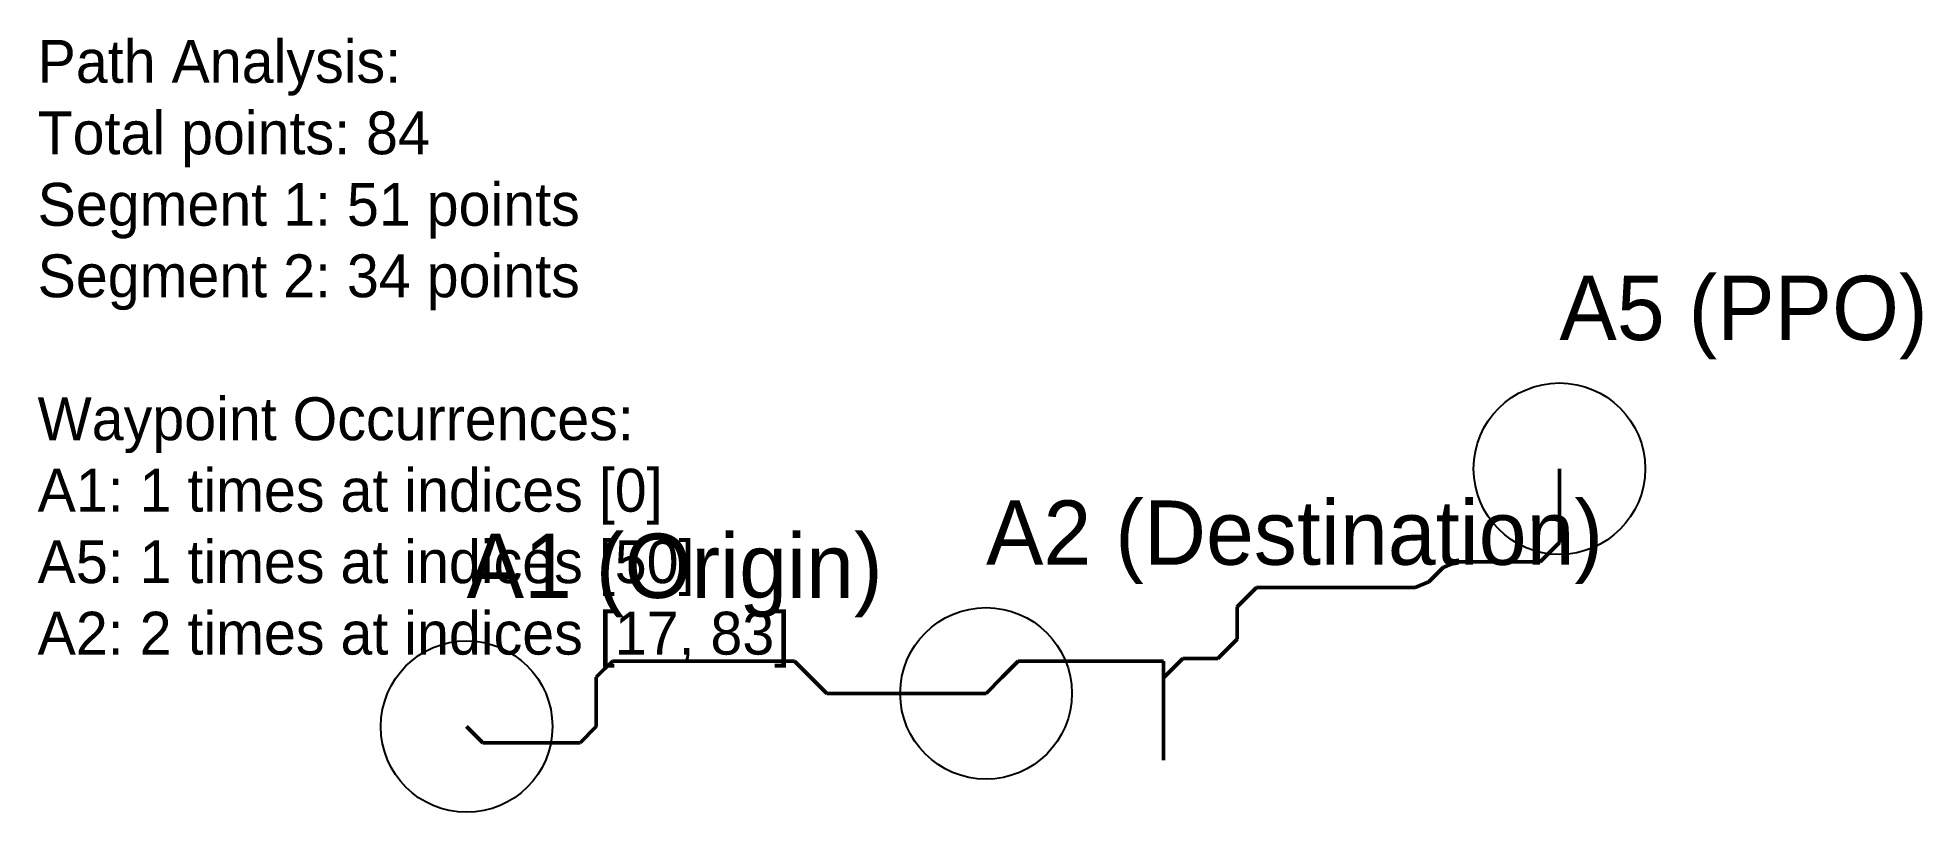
# Model space of a CAD drawing. Header units: metres. Extents: x 160.8 to 204.8, y 10.5 to 28.6.
import ezdxf

# ---------------------------------------------------------------- set-up
doc = ezdxf.new("R2010")
doc.units = ezdxf.units.M
for name, color, linetype in [('PATH_LINES', 2, 'Continuous'), ('PPO_POINT', 1, 'Continuous'), ('SEGMENT_1', 3, 'Continuous'), ('SEGMENT_2', 5, 'Continuous'), ('START_GOAL', 6, 'Continuous'), ('WAYPOINT_LABELS', 7, 'Continuous')]:
    doc.layers.add(name, color=color, linetype=linetype)

msp = doc.modelspace()

# ---------------------------------------------------------------- linework, layer by layer
at = {"layer": 'PATH_LINES'}
for p, q in [((196.31, 18.26, 153.681), (196.31, 18.545, 153.799)), ((196.31, 18.545, 153.799), (196.31, 18.26, 153.681)), ((196.31, 18.096, 153.517), (196.31, 18.26, 153.681)), ((196.31, 18.26, 153.681), (196.31, 18.096, 153.517)), ((196.31, 17.811, 153.399), (196.31, 18.096, 153.517)), ((196.31, 18.096, 153.517), (196.31, 17.811, 153.399)), ((196.31, 16.827, 153.399), (196.31, 17.811, 153.399)), ((196.31, 17.811, 153.399), (196.31, 16.827, 153.399)), ((195.859, 16.376, 153.399), (196.31, 16.827, 153.399)), ((196.31, 16.827, 153.399), (195.859, 16.376, 153.399)), ((193.602, 16.244, 152.347), (193.922, 16.376, 152.347)), ((193.922, 16.376, 152.347), (193.602, 16.244, 152.347)), ((193.922, 16.376, 152.347), (194.815, 16.376, 152.347)), ((194.815, 16.376, 152.347), (193.922, 16.376, 152.347)), ((194.815, 16.376, 152.347), (195.216, 16.376, 152.748)), ((195.216, 16.376, 152.748), (194.815, 16.376, 152.347)), ((195.216, 16.376, 152.748), (195.216, 16.376, 153.048)), ((195.216, 16.376, 153.048), (195.567, 16.376, 153.399)), ((195.567, 16.376, 153.399), (195.216, 16.376, 153.048)), ((195.216, 16.376, 153.048), (195.216, 16.376, 152.748)), ((195.567, 16.376, 153.399), (195.859, 16.376, 153.399)), ((195.859, 16.376, 153.399), (195.567, 16.376, 153.399)), ((192.945, 15.774, 152.347), (193.265, 15.906, 152.347)), ((193.265, 15.906, 152.347), (192.945, 15.774, 152.347)), ((193.265, 15.906, 152.347), (193.602, 16.244, 152.347)), ((193.602, 16.244, 152.347), (193.265, 15.906, 152.347)), ((188.796, 15.323, 152.347), (189.247, 15.774, 152.347)), ((189.247, 15.774, 152.347), (188.796, 15.323, 152.347)), ((189.247, 15.774, 152.347), (192.945, 15.774, 152.347)), ((192.945, 15.774, 152.347), (189.247, 15.774, 152.347)), ((188.796, 14.572, 152.347), (188.796, 15.323, 152.347)), ((188.796, 15.323, 152.347), (188.796, 14.572, 152.347)), ((188.345, 14.121, 152.347), (188.796, 14.572, 152.347)), ((188.796, 14.572, 152.347), (188.345, 14.121, 152.347)), ((187.081, 13.67, 152.347), (187.532, 14.121, 152.347)), ((187.532, 14.121, 152.347), (187.081, 13.67, 152.347)), ((187.532, 14.121, 152.347), (188.345, 14.121, 152.347)), ((188.345, 14.121, 152.347), (187.532, 14.121, 152.347)), ((173.861, 13.68, 156.874), (174.237, 14.056, 156.874)), ((173.861, 13.375, 156.874), (173.861, 13.68, 156.874)), ((174.237, 14.056, 156.874), (176.709, 14.056, 156.874)), ((176.709, 14.056, 156.874), (176.958, 14.056, 156.977)), ((176.958, 14.056, 156.977), (177.202, 14.056, 157.221)), ((177.202, 14.056, 157.221), (177.381, 14.056, 157.295)), ((177.381, 14.056, 157.295), (178.482, 14.056, 157.295)), ((178.482, 14.056, 157.295), (178.858, 13.68, 157.295)), ((178.858, 13.68, 157.295), (179.234, 13.304, 157.295)), ((182.946, 13.304, 157.295), (183.322, 13.68, 157.295)), ((183.322, 13.68, 157.295), (182.946, 13.304, 157.295)), ((183.322, 13.68, 157.295), (183.698, 14.056, 157.295)), ((183.698, 14.056, 157.295), (183.322, 13.68, 157.295)), ((183.698, 14.056, 157.295), (184.049, 14.056, 157.646)), ((184.049, 14.056, 157.646), (183.698, 14.056, 157.295)), ((184.049, 14.056, 157.646), (184.049, 14.056, 158.402)), ((184.049, 14.056, 158.402), (184.4, 14.056, 158.753)), ((184.4, 14.056, 158.753), (184.049, 14.056, 158.402)), ((184.049, 14.056, 158.402), (184.049, 14.056, 157.646)), ((184.4, 14.056, 158.753), (186.13, 14.056, 158.753)), ((186.13, 14.056, 158.753), (184.4, 14.056, 158.753)), ((186.13, 14.056, 158.753), (186.63, 14.056, 158.753)), ((186.63, 14.056, 158.753), (186.13, 14.056, 158.753)), ((186.63, 14.056, 158.753), (187.081, 14.056, 158.753)), ((187.081, 14.056, 158.753), (186.63, 14.056, 158.753)), ((187.081, 14.056, 158.753), (187.081, 13.605, 158.753)), ((187.081, 13.605, 158.753), (187.081, 14.056, 158.753)), ((187.081, 12.097, 152.347), (187.081, 13.67, 152.347)), ((187.081, 13.67, 152.347), (187.081, 12.097, 152.347)), ((173.861, 13.126, 156.77), (173.861, 13.375, 156.874)), ((179.234, 13.304, 157.295), (182.946, 13.304, 157.295)), ((187.081, 13.605, 158.753), (187.081, 12.097, 158.753)), ((187.081, 12.097, 158.753), (187.081, 13.605, 158.753)), ((173.861, 13.092, 156.737), (173.861, 13.126, 156.77)), ((173.861, 12.843, 156.634), (173.861, 13.092, 156.737)), ((173.861, 12.53, 156.634), (173.861, 12.843, 156.634)), ((170.839, 12.53, 156.634), (171.215, 12.154, 156.634)), ((173.485, 12.154, 156.634), (173.861, 12.53, 156.634)), ((171.215, 12.154, 156.634), (173.485, 12.154, 156.634)), ((187.081, 12.097, 158.753), (187.081, 11.746, 158.402)), ((187.081, 11.746, 152.698), (187.081, 12.097, 152.347)), ((187.081, 12.097, 152.347), (187.081, 11.746, 152.698)), ((187.081, 11.746, 158.402), (187.081, 12.097, 158.753)), ((187.081, 11.746, 158.402), (187.081, 11.746, 152.698)), ((187.081, 11.746, 152.698), (187.081, 11.746, 158.402))]:
    msp.add_line(p, q, dxfattribs=at)
at = {"layer": 'PPO_POINT'}
msp.add_circle((196.31, 18.545, 153.799), 2, dxfattribs=at)
at = {"layer": 'SEGMENT_1', "lineweight": 50}
for p, q in [((196.31, 18.26, 153.681), (196.31, 18.545, 153.799)), ((196.31, 18.096, 153.517), (196.31, 18.26, 153.681)), ((196.31, 17.811, 153.399), (196.31, 18.096, 153.517)), ((196.31, 16.827, 153.399), (196.31, 17.811, 153.399)), ((195.859, 16.376, 153.399), (196.31, 16.827, 153.399)), ((193.602, 16.244, 152.347), (193.922, 16.376, 152.347)), ((193.922, 16.376, 152.347), (194.815, 16.376, 152.347)), ((194.815, 16.376, 152.347), (195.216, 16.376, 152.748)), ((195.216, 16.376, 152.748), (195.216, 16.376, 153.048)), ((195.216, 16.376, 153.048), (195.567, 16.376, 153.399)), ((195.567, 16.376, 153.399), (195.859, 16.376, 153.399)), ((192.945, 15.774, 152.347), (193.265, 15.906, 152.347)), ((193.265, 15.906, 152.347), (193.602, 16.244, 152.347)), ((188.796, 15.323, 152.347), (189.247, 15.774, 152.347)), ((189.247, 15.774, 152.347), (192.945, 15.774, 152.347)), ((188.796, 14.572, 152.347), (188.796, 15.323, 152.347)), ((188.345, 14.121, 152.347), (188.796, 14.572, 152.347)), ((187.081, 13.67, 152.347), (187.532, 14.121, 152.347)), ((187.532, 14.121, 152.347), (188.345, 14.121, 152.347)), ((173.861, 13.68, 156.874), (174.237, 14.056, 156.874)), ((173.861, 13.375, 156.874), (173.861, 13.68, 156.874)), ((174.237, 14.056, 156.874), (176.709, 14.056, 156.874)), ((176.709, 14.056, 156.874), (176.958, 14.056, 156.977)), ((176.958, 14.056, 156.977), (177.202, 14.056, 157.221)), ((177.202, 14.056, 157.221), (177.381, 14.056, 157.295)), ((177.381, 14.056, 157.295), (178.482, 14.056, 157.295)), ((178.482, 14.056, 157.295), (178.858, 13.68, 157.295)), ((178.858, 13.68, 157.295), (179.234, 13.304, 157.295)), ((182.946, 13.304, 157.295), (183.322, 13.68, 157.295)), ((183.322, 13.68, 157.295), (183.698, 14.056, 157.295)), ((183.698, 14.056, 157.295), (184.049, 14.056, 157.646)), ((184.049, 14.056, 157.646), (184.049, 14.056, 158.402)), ((184.049, 14.056, 158.402), (184.4, 14.056, 158.753)), ((184.4, 14.056, 158.753), (186.13, 14.056, 158.753)), ((186.13, 14.056, 158.753), (186.63, 14.056, 158.753)), ((186.63, 14.056, 158.753), (187.081, 14.056, 158.753)), ((187.081, 14.056, 158.753), (187.081, 13.605, 158.753)), ((187.081, 12.097, 152.347), (187.081, 13.67, 152.347)), ((173.861, 13.126, 156.77), (173.861, 13.375, 156.874)), ((179.234, 13.304, 157.295), (182.946, 13.304, 157.295)), ((187.081, 13.605, 158.753), (187.081, 12.097, 158.753)), ((173.861, 13.092, 156.737), (173.861, 13.126, 156.77)), ((173.861, 12.843, 156.634), (173.861, 13.092, 156.737)), ((173.861, 12.53, 156.634), (173.861, 12.843, 156.634)), ((170.839, 12.53, 156.634), (171.215, 12.154, 156.634)), ((173.485, 12.154, 156.634), (173.861, 12.53, 156.634)), ((171.215, 12.154, 156.634), (173.485, 12.154, 156.634)), ((187.081, 12.097, 158.753), (187.081, 11.746, 158.402)), ((187.081, 11.746, 152.698), (187.081, 12.097, 152.347)), ((187.081, 11.746, 158.402), (187.081, 11.746, 152.698))]:
    msp.add_line(p, q, dxfattribs=at)
at = {"layer": 'SEGMENT_2', "lineweight": 50}
for p, q in [((196.31, 18.545, 153.799), (196.31, 18.26, 153.681)), ((196.31, 18.26, 153.681), (196.31, 18.096, 153.517)), ((196.31, 18.096, 153.517), (196.31, 17.811, 153.399)), ((196.31, 17.811, 153.399), (196.31, 16.827, 153.399)), ((196.31, 16.827, 153.399), (195.859, 16.376, 153.399)), ((193.922, 16.376, 152.347), (193.602, 16.244, 152.347)), ((194.815, 16.376, 152.347), (193.922, 16.376, 152.347)), ((195.216, 16.376, 152.748), (194.815, 16.376, 152.347)), ((195.567, 16.376, 153.399), (195.216, 16.376, 153.048)), ((195.216, 16.376, 153.048), (195.216, 16.376, 152.748)), ((195.859, 16.376, 153.399), (195.567, 16.376, 153.399)), ((193.265, 15.906, 152.347), (192.945, 15.774, 152.347)), ((193.602, 16.244, 152.347), (193.265, 15.906, 152.347)), ((189.247, 15.774, 152.347), (188.796, 15.323, 152.347)), ((192.945, 15.774, 152.347), (189.247, 15.774, 152.347)), ((188.796, 15.323, 152.347), (188.796, 14.572, 152.347)), ((188.796, 14.572, 152.347), (188.345, 14.121, 152.347)), ((187.532, 14.121, 152.347), (187.081, 13.67, 152.347)), ((188.345, 14.121, 152.347), (187.532, 14.121, 152.347)), ((183.322, 13.68, 157.295), (182.946, 13.304, 157.295)), ((183.698, 14.056, 157.295), (183.322, 13.68, 157.295)), ((184.049, 14.056, 157.646), (183.698, 14.056, 157.295)), ((184.4, 14.056, 158.753), (184.049, 14.056, 158.402)), ((184.049, 14.056, 158.402), (184.049, 14.056, 157.646)), ((186.13, 14.056, 158.753), (184.4, 14.056, 158.753)), ((186.63, 14.056, 158.753), (186.13, 14.056, 158.753)), ((187.081, 14.056, 158.753), (186.63, 14.056, 158.753)), ((187.081, 13.605, 158.753), (187.081, 14.056, 158.753)), ((187.081, 13.67, 152.347), (187.081, 12.097, 152.347)), ((187.081, 12.097, 158.753), (187.081, 13.605, 158.753)), ((187.081, 12.097, 152.347), (187.081, 11.746, 152.698)), ((187.081, 11.746, 158.402), (187.081, 12.097, 158.753)), ((187.081, 11.746, 152.698), (187.081, 11.746, 158.402))]:
    msp.add_line(p, q, dxfattribs=at)
at = {"layer": 'START_GOAL'}
for centre in [(182.946, 13.304, 157.295), (170.839, 12.53, 156.634)]:
    msp.add_circle(centre, 2, dxfattribs=at)

# ---------------------------------------------------------------- texts
at = {"layer": 'WAYPOINT_LABELS'}
for s, p in [('A5 (PPO)', (196.31, 21.545, 153.799)), ('A2 (Destination)', (182.946, 16.304, 157.295)), ('A1 (Origin)', (170.839, 15.53, 156.634))]:
    msp.add_text(s, height=1.5, dxfattribs=at).set_placement(p)
at = {"layer": 'WAYPOINT_LABELS', "insert": (160.839, 28.545, 158.753), "char_height": 1, "attachment_point": 1}
msp.add_mtext('Path Analysis:\\PTotal points: 84\\PSegment 1: 51 points\\PSegment 2: 34 points\\P\\PWaypoint Occurrences:\\PA1: 1 times at indices [0]\\PA5: 1 times at indices [50]\\PA2: 2 times at indices [17, 83]\\P', dxfattribs=at)

doc.saveas('drawing.dxf')
